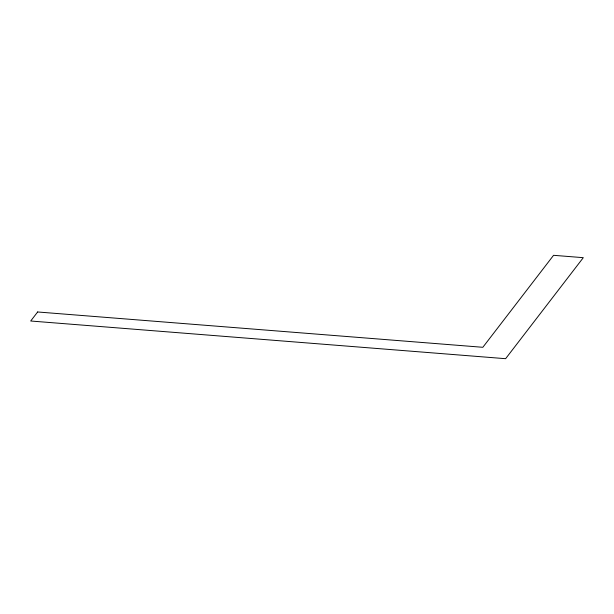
<?xml version="1.0" encoding="UTF-8"?>
<svg xmlns="http://www.w3.org/2000/svg" width="614" height="614" viewBox="0 0 614 614"><rect width="100%" height="100%" fill="white"/><g stroke="black" fill="none" stroke-linecap="round" stroke-linejoin="round"><path stroke-width="0.92" d="M37.646 311.973L30.7 321.007L505.614 358.691L583.3 257.673L553.567 255.309L482.834 347.294L37.646 311.973"/></g></svg>
